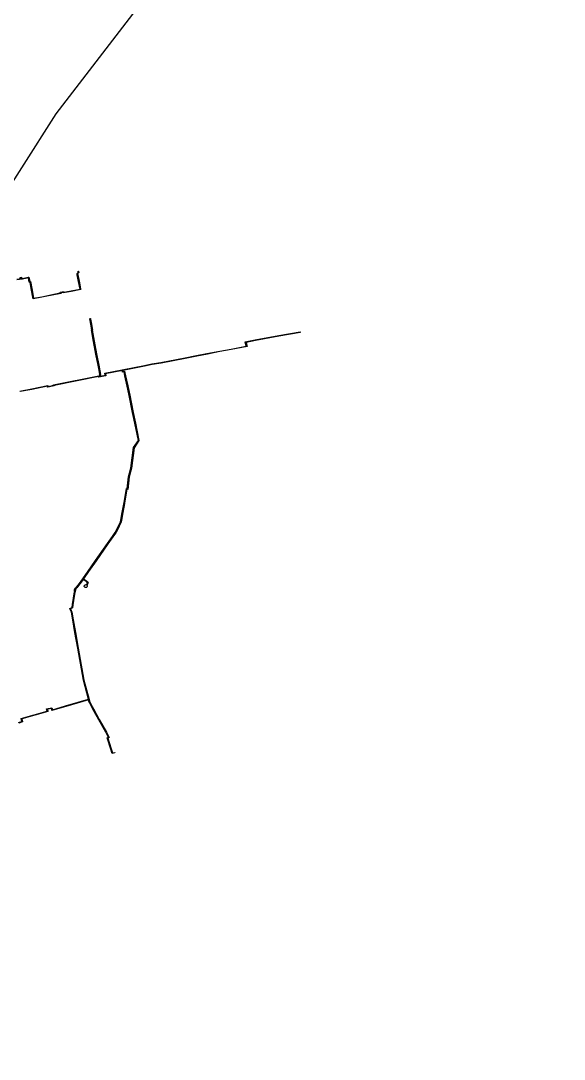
# Model space of a CAD drawing. Header units: metres. Extents: x -1448899 to 1563798, y -293564 to 398817.
# Drawn here: x 1533634 to 1537341, y 382716 to 389801 of the extents above; entities that cross this region are included whole.
import ezdxf

# ---------------------------------------------------------------- set-up
doc = ezdxf.new("R2010")
doc.units = ezdxf.units.M
for name, color, linetype in [('T', 1, 'Continuous'), ('Z', 30, 'Continuous'), ('Газопроводы', 7, 'Continuous'), ('кадастр', 7, 'Continuous')]:
    doc.layers.add(name, color=color, linetype=linetype)

# ---------------------------------------------------------------- blocks, each defined once
blk = doc.blocks.new('A$C0BB7152E')
at = {"layer": 'T', "linetype": 'Continuous'}
blk.add_lwpolyline([(1533629.1, 387273.09), (1533709.89, 387287.64), (1533817.64, 387309.49), (1533818.57, 387304.67), (1533850.43, 387311.1), (1533860.56, 387312.87), (1533860.16, 387315.06), (1534165.47, 387375.62), (1534166.26, 387372.04), (1534177.98, 387374.09), (1534213.39, 387380.63), (1534210.73, 387395.25), (1534327.42, 387416.78), (1534444.41, 387440.81), (1534529.64, 387457.78), (1534590.8, 387468), (1534755.39, 387500.12), (1534833.79, 387515.43), (1534908.3, 387529.53), (1534991.96, 387546.15), (1535069.07, 387559.58), (1535175.15, 387580.5), (1535168.37, 387608.76), (1535234.64, 387621.49), (1535395.21, 387652.22), (1535538.07, 387677.08)], dxfattribs=at)
at = {"layer": 'Z', "linetype": 'Continuous'}
for points in [[(1532066.67, 375431.54), (1531673.18, 376679.56), (1531389.95, 377957.12), (1531219.14, 379254.51), (1531162.06, 380561.85), (1531219.14, 381869.18), (1531389.95, 383166.57), (1531673.18, 384444.13), (1532066.67, 385692.15), (1532567.45, 386901.12), (1533171.68, 388061.85), (1533874.78, 389165.49), (1534671.4, 390203.66), (1535555.46, 391168.45), (1536520.25, 392052.51), (1537558.42, 392849.13), (1538662.06, 393552.23), (1539822.79, 394156.46), (1541031.76, 394657.24), (1542279.78, 395050.73), (1543557.34, 395333.96), (1544854.73, 395504.77)], [(1533618.64, 385013.05), (1533641.87, 385020.16), (1533636.05, 385041.05), (1533814.97, 385090.47), (1533810.61, 385106.69), (1533847.29, 385113.52), (1533850.04, 385100.83), (1533940.63, 385126.55), (1534096.26, 385171.73), (1534061.45, 385301.36), (1534022.95, 385520.7), (1534003.88, 385627.3), (1533988.67, 385713.27), (1533979.89, 385765.29), (1533968.86, 385791.16), (1533984.01, 385798.74), (1533986.6, 385817.64), (1533998.06, 385890.99), (1534003.43, 385914.06), (1533999.12, 385916.59), (1534008.7, 385931.52), (1534014.48, 385940.06), (1534016.94, 385938.18), (1534034.06, 385961.42), (1534057.04, 385994.11), (1534093.79, 386046.23), (1534144.59, 386119.97), (1534225.83, 386234.68), (1534258.98, 386282.45), (1534278.44, 386309.73), (1534288.2, 386324.85), (1534315.5, 386383.03), (1534319.98, 386405.28), (1534323.68, 386434.68), (1534336, 386491.1), (1534334.13, 386491.58), (1534340.84, 386526.74), (1534355.41, 386609.43), (1534360.14, 386608.8), (1534369.64, 386690.45), (1534384.75, 386749.89), (1534403.75, 386889.05), (1534436.47, 386937.3), (1534413.56, 387055.18), (1534396.85, 387128.86), (1534373.71, 387245.3), (1534360.21, 387308.87), (1534345.25, 387378.3), (1534339.93, 387404.99), (1534328.39, 387402.89), (1534325.89, 387414.46), (1534213.06, 387393.64), (1534215.63, 387379.02), (1534164.71, 387369.81), (1534163.94, 387373.31), (1533862.49, 387313.49), (1533862.9, 387311.25), (1533850.8, 387309.13), (1533816.99, 387302.33), (1533816.06, 387307.13), (1533710.26, 387285.68), (1533629.25, 387271.12)], [(1533607.16, 388037.28), (1533636.92, 388041.87), (1533635.97, 388046.35), (1533626.84, 388044.8)], [(1533630.2, 388049.42), (1533639.1, 388051.02), (1533640.89, 388042.46), (1533646.61, 388043.27), (1533684.91, 388051.22), (1533689.73, 388051.97), (1533695.5, 388022.21), (1533701.04, 388023.2), (1533709.84, 387974.82), (1533721.9, 387907.7), (1533778.31, 387918.47), (1533870.52, 387937.03), (1533904.24, 387944.16), (1533903.66, 387946.95), (1533904.5, 387949.04), (1533926.16, 387953.17), (1533927.09, 387948.55), (1533977.72, 387958.3), (1534039.06, 387970.94), (1534028.33, 388022.83), (1534018.82, 388067.67), (1534018.19, 388076.89), (1534025.2, 388084.09), (1534025.81, 388084.71), (1534025.1, 388089.62), (1534024.77, 388091.77), (1534027.62, 388092.1), (1534028.76, 388092.22), (1534030.04, 388083.37), (1534022.3, 388075.38), (1534022.8, 388068.22), (1534032.26, 388023.64), (1534042.95, 387971.95), (1534043.64, 387967.78), (1533978.5, 387954.38), (1533923.95, 387943.87), (1533923.02, 387948.49), (1533908.02, 387945.63), (1533908.96, 387941.1), (1533871.33, 387933.11), (1533779.07, 387914.56), (1533718.73, 387903), (1533705.9, 387974.11), (1533697.8, 388018.55), (1533692.33, 388017.56), (1533686.52, 388047.42), (1533647.29, 388039.33), (1533607.8, 388033.33)], [(1533628.75, 387274.99), (1533709.51, 387289.61), (1533818.83, 387311.78), (1533819.21, 387311.83), (1533819.3, 387311.46), (1533820.16, 387307.02), (1533850.06, 387313.07), (1533858.24, 387314.49), (1533857.84, 387316.63), (1534167.03, 387377.82), (1534167.81, 387374.33), (1534175.6, 387375.7), (1534172.32, 387391.57), (1534173.11, 387391.75), (1534162.65, 387450.92), (1534147.14, 387527.53), (1534130.3, 387613.96), (1534116.5, 387692.09), (1534119.64, 387692.92), (1534113.13, 387730.76), (1534105.95, 387768.21), (1534108.68, 387768.75), (1534109.96, 387769.03), (1534110.55, 387765.56), (1534117.07, 387731.47), (1534124.23, 387690), (1534121.07, 387689.16), (1534134.23, 387614.72), (1534151.04, 387528.32), (1534166.57, 387451.65), (1534177.74, 387388.69), (1534177.03, 387388.54), (1534179.45, 387376.83), (1534179.6, 387376.41), (1534180.14, 387376.49), (1534211.11, 387382.24), (1534208.4, 387396.86), (1534326.91, 387418.84), (1534477.36, 387449.51), (1534529.28, 387459.76), (1534590.43, 387469.98), (1534754.94, 387502.05), (1534833.33, 387517.34), (1534904.54, 387530.79), (1534991.6, 387548.12), (1535068.72, 387561.55), (1535172.73, 387582.02), (1535165.94, 387610.33), (1535234.27, 387623.45), (1535394.83, 387654.19), (1535539.69, 387679.4), (1535540.39, 387675.46), (1535395.58, 387650.26), (1535235, 387619.52), (1535170.8, 387607.2), (1535177.57, 387578.97), (1535069.43, 387557.62), (1534992.31, 387544.18), (1534907.16, 387527.25), (1534834.26, 387513.54), (1534755.76, 387498.11), (1534591.16, 387466.04), (1534529.99, 387455.81), (1534478.15, 387445.59), (1534329.81, 387415.19), (1534331.47, 387407.51), (1534343.08, 387409.64), (1534349.18, 387379.11), (1534364.11, 387309.68), (1534377.63, 387246.16), (1534400.76, 387129.7), (1534417.47, 387056.01), (1534440.72, 386936.44), (1534407.61, 386887.62), (1534388.7, 386749.16), (1534373.59, 386689.83), (1534363.67, 386604.31), (1534358.7, 386604.96), (1534344.77, 386526.01), (1534338.75, 386494.5), (1534340.71, 386493.99), (1534327.63, 386433.95), (1534323.94, 386404.7), (1534319.26, 386381.59), (1534291.71, 386322.92), (1534281.75, 386307.49), (1534262.26, 386280.18), (1534229.26, 386232.4), (1534147.86, 386117.67), (1534097.06, 386043.93), (1534061.49, 385993.48), (1534088.73, 385976.4), (1534093.03, 385965.72), (1534085.42, 385950.51), (1534087.27, 385947.81), (1534088.18, 385944.21), (1534087.72, 385940.53), (1534085.95, 385937.27), (1534083.11, 385934.88), (1534079.59, 385933.69), (1534075.89, 385933.86), (1534072, 385935.75), (1534069.4, 385938.45), (1534067.94, 385941.86), (1534067.82, 385945.57), (1534069.07, 385949.06), (1534071.5, 385951.86), (1534074.79, 385953.58), (1534078.48, 385953.99), (1534082.17, 385952.96), (1534088.65, 385965.9), (1534085.5, 385973.68), (1534059.2, 385990.19), (1534037.3, 385959.1), (1534017.74, 385932.51), (1534015.4, 385934.31), (1534012.03, 385929.32), (1534004.73, 385917.92), (1534007.98, 385916.02), (1534001.99, 385890.23), (1533990.56, 385817.06), (1533987.7, 385796.11), (1533974, 385789.28), (1533983.76, 385766.39), (1533992.61, 385713.94), (1534007.82, 385628.01), (1534026.89, 385521.4), (1534065.37, 385302.2), (1534100.68, 385170.75), (1534103.36, 385159.38), (1534109.17, 385145.09), (1534110.29, 385142.58), (1534130.43, 385106.48), (1534169.93, 385034.31), (1534218.07, 384948.6), (1534237.84, 384911.62), (1534229.23, 384907.51), (1534251.89, 384833.12), (1534260.22, 384806.07), (1534275.22, 384809.56), (1534276.13, 384805.66), (1534257.49, 384801.32), (1534248.06, 384831.95), (1534224.33, 384909.86), (1534232.41, 384913.31), (1534214.57, 384946.66), (1534166.45, 385032.33), (1534126.93, 385104.55), (1534106.73, 385140.75), (1534105.33, 385143.72), (1534099.65, 385158.15), (1534097.3, 385167.87), (1533941.73, 385122.71), (1533847.04, 385095.79), (1533844.21, 385108.87), (1533815.6, 385103.56), (1533819.87, 385087.68), (1533640.99, 385038.25), (1533646.76, 385017.46), (1533620.41, 385009.41)]]:
    blk.add_lwpolyline(points, dxfattribs=at)
blk = doc.blocks.new('A$C0ab4c2d5')
at = {"layer": 'кадастр', "rotation": 359.5536696139991}
blk.add_blockref('A$C0BB7152E', (-1535830.4, -375345.2), dxfattribs=at)

msp = doc.modelspace()

# ---------------------------------------------------------------- block references
at = {"layer": 'Газопроводы', "rotation": 0.4463303860005405}
msp.add_blockref('A$C0ab4c2d5', (1532859.9, 387297.7), dxfattribs=at)

# ---------------------------------------------------------------- next in the draw order: linework, layer by layer
at = {"layer": 'Газопроводы', "color": 6, "lineweight": 200}
msp.add_circle((1532929.5, 387447.7), 11368.9, dxfattribs=at)

doc.saveas('drawing.dxf')
